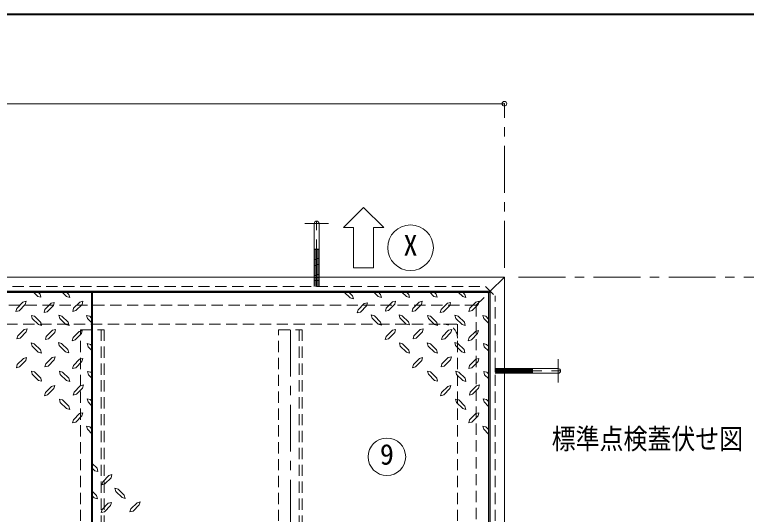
# Model space of a CAD drawing. Units: millimetres at full size, sheet at 1:10; details may follow other scales. Extents: x -2125 to 1925, y -1405 to 1405.
# Drawn here: x -205 to 575, y 872 to 1405 of the extents above; entities that cross this region are included whole.
import ezdxf
from ezdxf.enums import TextEntityAlignment as Align

# ---------------------------------------------------------------- set-up
doc = ezdxf.new("R2010")
doc.units = ezdxf.units.MM
doc.header["$LTSCALE"] = 10
doc.header["$PDMODE"] = 32
doc.header["$PDSIZE"] = 5
doc.linetypes.add('CHAIN1', pattern=[8, 5, -1, 1, -1])
doc.linetypes.add('DASHED1', pattern=[1.8, 1.2, -0.6])
doc.layers.add('0-A', color=4, linetype='Continuous', lineweight=9)
doc.styles.add('ＭＳ ゴシック', font='')
doc.styles.get('ＭＳ ゴシック').set_extended_font_data('MS Gothic')

msp = doc.modelspace()

# ---------------------------------------------------------------- linework, layer by layer
at = {"layer": '0-A', "color": 1, "lineweight": 40}
for p, q in [((1925.2, 1405.02), (-2124.8, 1405.02)), ((-121.8, 775.02), (-121.8, 1109.02))]:
    msp.add_line(p, q, dxfattribs=at)
at = {"layer": '0-A'}
for p, q in [((-982.8, 1310.02), (317.2, 1310.02)), ((167.2, 1199.3), (145.78, 1177.88)), ((167.2, 1199.3), (188.63, 1177.88)), ((145.78, 1177.88), (156.49, 1177.88)), ((156.49, 1135.02), (156.49, 1177.88)), ((177.92, 1177.88), (188.63, 1177.88)), ((177.92, 1135.02), (177.92, 1177.88)), ((119.7, 1154.92), (114.7, 1154.92)), ((114.7, 1154.05), (119.7, 1154.46)), ((114.7, 1153.04), (119.7, 1153.45)), ((114.7, 1152.04), (119.7, 1152.45)), ((114.7, 1151.04), (119.7, 1151.45)), ((114.7, 1150.03), (119.7, 1150.44)), ((114.7, 1149.03), (119.7, 1149.44)), ((114.7, 1148.03), (119.7, 1148.44)), ((114.7, 1147.02), (119.7, 1147.43)), ((114.7, 1146.02), (119.7, 1146.43)), ((114.7, 1145.02), (119.7, 1145.43)), ((114.7, 1144.01), (119.7, 1144.42)), ((114.7, 1143.01), (119.7, 1143.42)), ((114.7, 1142.01), (119.7, 1142.42)), ((114.7, 1141), (119.7, 1141.41)), ((114.7, 1140), (119.7, 1140.41)), ((114.7, 1139), (119.7, 1139.41)), ((114.7, 1137.99), (119.7, 1138.4)), ((114.7, 1136.99), (119.7, 1137.4)), ((114.7, 1135.99), (119.7, 1136.4)), ((114.7, 1134.98), (119.7, 1135.39)), ((114.7, 1133.98), (119.7, 1134.39)), ((114.7, 1132.98), (119.7, 1133.39)), ((114.7, 1131.97), (119.7, 1132.38)), ((114.7, 1130.97), (119.7, 1131.38)), ((114.7, 1129.97), (119.7, 1130.38)), ((156.49, 1135.02), (177.92, 1135.02)), ((114.7, 1128.96), (119.7, 1129.37)), ((114.7, 1127.96), (119.7, 1128.37)), ((114.7, 1126.96), (119.7, 1127.37)), ((114.7, 1125.95), (119.7, 1126.36)), ((115.54, 1125.02), (119.7, 1125.36)), ((-184.36, 1109.02), (-179.91, 1104.4)), ((-179.6, 1109.02), (-177.39, 1106.81)), ((-153.98, 1109.02), (-149.25, 1104.29)), ((-149.15, 1109.02), (-146.84, 1106.71)), ((146.6, 1109.02), (152.94, 1102.82)), ((151.58, 1109.02), (155.36, 1105.24)), ((178.14, 1109.02), (182.87, 1104.29)), ((208.07, 1109.02), (212.79, 1104.29)), ((213, 1109.02), (215.31, 1106.71)), ((237.64, 1109.02), (242.09, 1104.4)), ((242.4, 1109.02), (244.61, 1106.81)), ((268.02, 1109.02), (272.75, 1104.29)), ((272.85, 1109.02), (275.16, 1106.71)), ((302.2, 1110.02), (300.2, 1108.02)), ((-176.55, 1103.56), (-179.91, 1104.4)), ((-177.39, 1106.81), (-176.55, 1103.56)), ((-145.89, 1103.35), (-149.25, 1104.29)), ((-146.84, 1106.71), (-145.89, 1103.35)), ((-135.08, 1098.52), (-131.72, 1099.36)), ((-131.72, 1099.36), (-132.66, 1096)), ((216.15, 1103.35), (212.79, 1104.29)), ((215.31, 1106.71), (216.15, 1103.35)), ((245.45, 1103.56), (242.09, 1104.4)), ((244.61, 1106.81), (245.45, 1103.56)), ((276.11, 1103.35), (272.75, 1104.29)), ((275.16, 1106.71), (276.11, 1103.35)), ((286.92, 1098.52), (290.28, 1099.36)), ((290.28, 1099.36), (289.34, 1096)), ((-202.28, 1091.69), (-203.22, 1088.44)), ((-202.28, 1091.69), (-195.66, 1098.41)), ((-199.86, 1089.28), (-193.25, 1095.89)), ((-172.25, 1090.43), (-165.53, 1097.15)), ((-169.73, 1088.02), (-163.11, 1094.63)), ((-165.53, 1097.15), (-162.27, 1097.99)), ((-162.27, 1097.99), (-163.11, 1094.63)), ((-141.69, 1091.8), (-142.64, 1088.54)), ((-141.69, 1091.8), (-135.08, 1098.52)), ((-139.28, 1089.38), (-132.66, 1096)), ((161.24, 1090.22), (167.96, 1096.94)), ((163.76, 1087.81), (170.37, 1094.42)), ((167.96, 1096.94), (171.21, 1097.78)), ((171.21, 1097.78), (170.37, 1094.42)), ((191.27, 1092.01), (190.43, 1088.75)), ((193.79, 1089.59), (200.3, 1096.21)), ((219.72, 1091.69), (218.78, 1088.44)), ((219.72, 1091.69), (226.34, 1098.41)), ((222.14, 1089.28), (228.75, 1095.89)), ((249.75, 1090.43), (256.47, 1097.15)), ((252.27, 1088.02), (258.89, 1094.63)), ((256.47, 1097.15), (259.73, 1097.99)), ((259.73, 1097.99), (258.89, 1094.63)), ((280.31, 1091.8), (279.36, 1088.54)), ((280.31, 1091.8), (286.92, 1098.52)), ((282.72, 1089.38), (289.34, 1096)), ((-199.86, 1089.28), (-203.22, 1088.44)), ((-183.38, 1083.4), (-186.74, 1084.24)), ((-185.79, 1080.88), (-186.74, 1084.24)), ((-172.25, 1090.43), (-173.09, 1087.18)), ((-169.73, 1088.02), (-173.09, 1087.18)), ((-156.5, 1081.09), (-157.44, 1084.45)), ((-154.08, 1083.5), (-157.44, 1084.45)), ((-154.08, 1083.5), (-147.47, 1076.89)), ((-139.28, 1089.38), (-142.64, 1088.54)), ((-124.47, 1083.4), (-127.83, 1084.24)), ((-126.89, 1080.88), (-127.83, 1084.24)), ((161.24, 1090.22), (160.4, 1086.97)), ((163.76, 1087.81), (160.4, 1086.97)), ((178.67, 1083.92), (175.41, 1084.76)), ((176.25, 1081.4), (175.41, 1084.76)), ((178.67, 1083.92), (185.28, 1077.2)), ((193.79, 1089.59), (190.43, 1088.75)), ((205.97, 1081.51), (205.13, 1084.87)), ((208.38, 1083.92), (205.13, 1084.87)), ((208.38, 1083.92), (215.1, 1077.31)), ((222.14, 1089.28), (218.78, 1088.44)), ((238.62, 1083.4), (235.26, 1084.24)), ((236.21, 1080.88), (235.26, 1084.24)), ((249.75, 1090.43), (248.91, 1087.18)), ((252.27, 1088.02), (248.91, 1087.18)), ((265.5, 1081.09), (264.56, 1084.45)), ((267.92, 1083.5), (264.56, 1084.45)), ((267.92, 1083.5), (274.53, 1076.89)), ((282.72, 1089.38), (279.36, 1088.54)), ((297.53, 1083.4), (294.17, 1084.24)), ((295.11, 1080.88), (294.17, 1084.24)), ((-185.79, 1080.88), (-179.28, 1074.37)), ((-183.38, 1083.4), (-176.76, 1076.78)), ((-176.76, 1076.78), (-175.92, 1073.42)), ((-156.5, 1081.09), (-149.88, 1074.47)), ((-147.47, 1076.89), (-146.52, 1073.63)), ((-126.89, 1080.88), (-121.8, 1075.79)), ((-124.47, 1083.4), (-121.8, 1080.34)), ((176.25, 1081.4), (182.87, 1074.79)), ((205.97, 1081.51), (212.58, 1074.89)), ((215.1, 1077.31), (215.94, 1074.05)), ((236.21, 1080.88), (242.72, 1074.37)), ((238.62, 1083.4), (245.24, 1076.78)), ((245.24, 1076.78), (246.08, 1073.42)), ((265.5, 1081.09), (272.12, 1074.47)), ((274.53, 1076.89), (275.48, 1073.63)), ((295.11, 1080.88), (300.2, 1075.79)), ((297.53, 1083.4), (300.2, 1080.34)), ((-201.12, 1062.5), (-194.51, 1069.12)), ((-194.51, 1069.12), (-191.25, 1070.06)), ((-191.25, 1070.06), (-192.09, 1066.7)), ((-175.92, 1073.42), (-179.28, 1074.37)), ((-170.88, 1061.77), (-164.27, 1068.49)), ((-164.27, 1068.49), (-160.91, 1069.33)), ((-160.91, 1069.33), (-161.85, 1065.97)), ((-146.52, 1073.63), (-149.88, 1074.47)), ((-135.71, 1067.23), (-132.45, 1068.17)), ((-132.45, 1068.17), (-133.29, 1064.81)), ((191.27, 1061.77), (197.88, 1068.49)), ((197.88, 1068.49), (201.14, 1069.33)), ((201.14, 1069.33), (200.3, 1065.97)), ((215.94, 1074.05), (212.58, 1074.89)), ((220.88, 1062.5), (227.49, 1069.12)), ((227.49, 1069.12), (230.75, 1070.06)), ((230.75, 1070.06), (229.91, 1066.7)), ((246.08, 1073.42), (242.72, 1074.37)), ((251.12, 1061.77), (257.73, 1068.49)), ((257.73, 1068.49), (261.09, 1069.33)), ((261.09, 1069.33), (260.15, 1065.97)), ((275.48, 1073.63), (272.12, 1074.47)), ((286.29, 1067.23), (289.55, 1068.17)), ((289.55, 1068.17), (288.71, 1064.81)), ((-201.12, 1062.5), (-202.07, 1059.14)), ((-198.71, 1060.09), (-192.09, 1066.7)), ((-170.88, 1061.77), (-171.72, 1058.51)), ((-168.36, 1059.35), (-161.85, 1065.97)), ((-142.32, 1060.61), (-143.27, 1057.25)), ((-142.32, 1060.61), (-135.71, 1067.23)), ((-139.91, 1058.2), (-133.29, 1064.81)), ((191.27, 1061.77), (190.32, 1058.51)), ((193.68, 1059.35), (200.3, 1065.97)), ((220.88, 1062.5), (219.93, 1059.14)), ((223.29, 1060.09), (229.91, 1066.7)), ((251.12, 1061.77), (250.28, 1058.51)), ((253.64, 1059.35), (260.15, 1065.97)), ((279.68, 1060.61), (278.73, 1057.25)), ((279.68, 1060.61), (286.29, 1067.23)), ((282.09, 1058.2), (288.71, 1064.81)), ((-198.71, 1060.09), (-202.07, 1059.14)), ((-183.59, 1054), (-186.95, 1054.94)), ((-186, 1051.58), (-186.95, 1054.94)), ((-183.59, 1054), (-176.97, 1047.38)), ((-168.36, 1059.35), (-171.72, 1058.51)), ((-154.5, 1054.42), (-157.76, 1055.36)), ((-156.92, 1052), (-157.76, 1055.36)), ((-154.5, 1054.42), (-147.78, 1047.8)), ((-139.91, 1058.2), (-143.27, 1057.25)), ((-123.84, 1053.37), (-127.2, 1054.21)), ((-126.26, 1050.85), (-127.2, 1054.21)), ((-123.84, 1053.37), (-121.8, 1051.32)), ((193.68, 1059.35), (190.32, 1058.51)), ((208.59, 1053.89), (205.34, 1054.84)), ((206.18, 1051.48), (205.34, 1054.84)), ((208.59, 1053.89), (215.31, 1047.28)), ((223.29, 1060.09), (219.93, 1059.14)), ((238.41, 1054), (235.05, 1054.94)), ((236, 1051.58), (235.05, 1054.94)), ((238.41, 1054), (245.03, 1047.38)), ((253.64, 1059.35), (250.28, 1058.51)), ((267.5, 1054.42), (264.24, 1055.36)), ((265.08, 1052), (264.24, 1055.36)), ((267.5, 1054.42), (274.22, 1047.8)), ((282.09, 1058.2), (278.73, 1057.25)), ((298.16, 1053.37), (294.8, 1054.21)), ((295.74, 1050.85), (294.8, 1054.21)), ((298.16, 1053.37), (300.2, 1051.32)), ((-186, 1051.58), (-179.39, 1044.97)), ((-176.03, 1044.02), (-179.39, 1044.97)), ((-176.97, 1047.38), (-176.03, 1044.02)), ((-156.92, 1052), (-150.3, 1045.39)), ((-146.94, 1044.44), (-150.3, 1045.39)), ((-147.78, 1047.8), (-146.94, 1044.44)), ((-126.26, 1050.85), (-121.8, 1046.39)), ((206.18, 1051.48), (212.79, 1044.86)), ((216.15, 1044.02), (212.79, 1044.86)), ((215.31, 1047.28), (216.15, 1044.02)), ((236, 1051.58), (242.61, 1044.97)), ((245.97, 1044.02), (242.61, 1044.97)), ((245.03, 1047.38), (245.97, 1044.02)), ((265.08, 1052), (271.7, 1045.39)), ((275.06, 1044.44), (271.7, 1045.39)), ((274.22, 1047.8), (275.06, 1044.44)), ((295.74, 1050.85), (300.2, 1046.39)), ((-171.3, 1032.68), (-164.69, 1039.3)), ((-168.89, 1030.27), (-162.27, 1036.88)), ((-141.9, 1030.79), (-135.29, 1037.51)), ((-135.29, 1037.51), (-131.93, 1038.35)), ((-131.93, 1038.35), (-132.87, 1034.99)), ((250.7, 1032.68), (257.31, 1039.3)), ((253.11, 1030.27), (259.73, 1036.88)), ((280.1, 1030.79), (286.71, 1037.51)), ((286.71, 1037.51), (290.07, 1038.35)), ((290.07, 1038.35), (289.13, 1034.99)), ((-201.75, 1031.84), (-202.7, 1028.48)), ((-199.34, 1029.43), (-202.7, 1028.48)), ((-199.34, 1029.43), (-192.72, 1036.04)), ((-171.3, 1032.68), (-172.25, 1029.32)), ((-168.89, 1030.27), (-172.25, 1029.32)), ((-141.9, 1030.79), (-142.74, 1027.54)), ((-139.38, 1028.38), (-132.87, 1034.99)), ((220.25, 1031.84), (219.3, 1028.48)), ((222.66, 1029.43), (219.3, 1028.48)), ((222.66, 1029.43), (229.28, 1036.04)), ((250.7, 1032.68), (249.75, 1029.32)), ((253.11, 1030.27), (249.75, 1029.32)), ((280.1, 1030.79), (279.26, 1027.54)), ((282.62, 1028.38), (289.13, 1034.99)), ((-185.79, 1021.55), (-186.74, 1024.91)), ((-183.38, 1023.97), (-186.74, 1024.91)), ((-185.79, 1021.55), (-179.28, 1014.94)), ((-183.38, 1023.97), (-176.76, 1017.35)), ((-153.45, 1023.86), (-156.71, 1024.7)), ((-155.87, 1021.34), (-156.71, 1024.7)), ((-155.87, 1021.34), (-149.25, 1014.73)), ((-153.45, 1023.86), (-146.73, 1017.14)), ((-139.38, 1028.38), (-142.74, 1027.54)), ((-125.94, 1021.03), (-126.78, 1024.39)), ((-123.42, 1023.55), (-126.78, 1024.39)), ((-123.42, 1023.55), (-121.8, 1021.92)), ((236.21, 1021.55), (235.26, 1024.91)), ((238.62, 1023.97), (235.26, 1024.91)), ((236.21, 1021.55), (242.72, 1014.94)), ((238.62, 1023.97), (245.24, 1017.35)), ((268.55, 1023.86), (265.29, 1024.7)), ((266.13, 1021.34), (265.29, 1024.7)), ((266.13, 1021.34), (272.75, 1014.73)), ((268.55, 1023.86), (275.27, 1017.14)), ((282.62, 1028.38), (279.26, 1027.54)), ((296.06, 1021.03), (295.22, 1024.39)), ((298.58, 1023.55), (295.22, 1024.39)), ((298.58, 1023.55), (300.2, 1021.92)), ((317.2, 1023.35), (317.54, 1027.52)), ((318.14, 1022.52), (318.55, 1027.52)), ((319.14, 1022.52), (319.55, 1027.52)), ((320.15, 1022.52), (320.55, 1027.52)), ((321.15, 1022.52), (321.56, 1027.52)), ((322.15, 1022.52), (322.56, 1027.52)), ((323.16, 1022.52), (323.56, 1027.52)), ((324.16, 1022.52), (324.57, 1027.52)), ((325.16, 1022.52), (325.57, 1027.52)), ((326.17, 1022.52), (326.57, 1027.52)), ((327.17, 1022.52), (327.58, 1027.52)), ((328.17, 1022.52), (328.58, 1027.52)), ((329.18, 1022.52), (329.58, 1027.52)), ((330.18, 1022.52), (330.59, 1027.52)), ((331.18, 1022.52), (331.59, 1027.52)), ((332.19, 1022.52), (332.59, 1027.52)), ((333.19, 1022.52), (333.6, 1027.52)), ((334.19, 1022.52), (334.6, 1027.52)), ((335.2, 1022.52), (335.6, 1027.52)), ((336.2, 1022.52), (336.61, 1027.52)), ((337.2, 1022.52), (337.61, 1027.52)), ((338.21, 1022.52), (338.61, 1027.52)), ((339.21, 1022.52), (339.62, 1027.52)), ((340.21, 1022.52), (340.62, 1027.52)), ((341.22, 1022.52), (341.62, 1027.52)), ((342.22, 1022.52), (342.63, 1027.52)), ((343.22, 1022.52), (343.63, 1027.52)), ((344.23, 1022.52), (344.63, 1027.52)), ((345.23, 1022.52), (345.64, 1027.52)), ((346.23, 1022.52), (346.64, 1027.52)), ((347.1, 1027.52), (347.1, 1022.52)), ((-175.92, 1013.99), (-179.28, 1014.94)), ((-176.76, 1017.35), (-175.92, 1013.99)), ((-145.89, 1013.89), (-149.25, 1014.73)), ((-146.73, 1017.14), (-145.89, 1013.89)), ((-125.94, 1021.03), (-121.8, 1016.88)), ((246.08, 1013.99), (242.72, 1014.94)), ((245.24, 1017.35), (246.08, 1013.99)), ((276.11, 1013.89), (272.75, 1014.73)), ((275.27, 1017.14), (276.11, 1013.89)), ((296.06, 1021.03), (300.2, 1016.88)), ((-171.83, 1001.92), (-165.21, 1008.53)), ((-169.41, 999.5), (-162.8, 1006.12)), ((-141.27, 1002.55), (-134.66, 1009.27)), ((-138.75, 1000.13), (-132.24, 1006.75)), ((-134.66, 1009.27), (-131.3, 1010.11)), ((-131.3, 1010.11), (-132.24, 1006.75)), ((250.17, 1001.92), (256.79, 1008.53)), ((252.59, 999.5), (259.2, 1006.12)), ((280.73, 1002.55), (287.34, 1009.27)), ((283.25, 1000.13), (289.76, 1006.75)), ((287.34, 1009.27), (290.7, 1010.11)), ((290.7, 1010.11), (289.76, 1006.75)), ((-171.83, 1001.92), (-172.77, 998.56)), ((-169.41, 999.5), (-172.77, 998.56)), ((-141.27, 1002.55), (-142.11, 999.29)), ((-138.75, 1000.13), (-142.11, 999.29)), ((250.17, 1001.92), (249.23, 998.56)), ((252.59, 999.5), (249.23, 998.56)), ((280.73, 1002.55), (279.89, 999.29)), ((283.25, 1000.13), (279.89, 999.29)), ((-153.45, 994.04), (-156.81, 994.88)), ((-155.87, 991.52), (-156.81, 994.88)), ((-155.87, 991.52), (-149.25, 985.01)), ((-153.45, 994.04), (-146.84, 987.43)), ((-126.36, 991.94), (-127.31, 995.3)), ((-123.95, 994.46), (-127.31, 995.3)), ((-126.36, 991.94), (-121.8, 987.19)), ((-123.95, 994.46), (-121.8, 992.31)), ((268.55, 994.04), (265.19, 994.88)), ((266.13, 991.52), (265.19, 994.88)), ((266.13, 991.52), (272.75, 985.01)), ((268.55, 994.04), (275.16, 987.43)), ((295.64, 991.94), (294.69, 995.3)), ((298.05, 994.46), (294.69, 995.3)), ((295.64, 991.94), (300.2, 987.19)), ((298.05, 994.46), (300.2, 992.31)), ((-145.89, 984.07), (-149.25, 985.01)), ((-146.84, 987.43), (-145.89, 984.07)), ((276.11, 984.07), (272.75, 985.01)), ((275.16, 987.43), (276.11, 984.07)), ((-141.9, 972.94), (-135.29, 979.55)), ((-139.38, 970.52), (-132.87, 977.14)), ((-135.29, 979.55), (-131.93, 980.5)), ((-131.93, 980.5), (-132.87, 977.14)), ((280.1, 972.94), (286.71, 979.55)), ((282.62, 970.52), (289.13, 977.14)), ((286.71, 979.55), (290.07, 980.5)), ((290.07, 980.5), (289.13, 977.14)), ((-141.9, 972.94), (-142.74, 969.58)), ((-139.38, 970.52), (-142.74, 969.58)), ((280.1, 972.94), (279.26, 969.58)), ((282.62, 970.52), (279.26, 969.58)), ((-126.89, 962.86), (-127.83, 966.22)), ((-124.47, 965.38), (-127.83, 966.22)), ((-126.89, 962.86), (-121.8, 957.56)), ((-124.47, 965.38), (-121.8, 962.7)), ((295.11, 962.86), (294.17, 966.22)), ((297.53, 965.38), (294.17, 966.22)), ((295.11, 962.86), (300.2, 957.56)), ((297.53, 965.38), (300.2, 962.7)), ((-116.7, 921.18), (-121.8, 926.47)), ((-119.12, 918.66), (-121.8, 921.34)), ((-116.7, 921.18), (-115.76, 917.82)), ((-119.12, 918.66), (-115.76, 917.82)), ((-104.21, 913.51), (-110.72, 906.9)), ((-104.21, 913.51), (-100.85, 914.46)), ((-101.69, 911.1), (-100.85, 914.46)), ((-111.66, 903.54), (-110.72, 906.9)), ((-108.3, 904.48), (-111.66, 903.54)), ((-101.69, 911.1), (-108.3, 904.48)), ((-117.23, 892.09), (-121.8, 896.84)), ((-97.7, 899.97), (-94.34, 899.02)), ((-96.75, 896.61), (-97.7, 899.97)), ((-90.14, 889.99), (-96.75, 896.61)), ((-87.72, 892.51), (-94.34, 899.02)), ((-119.64, 889.57), (-121.8, 891.73)), ((-119.64, 889.57), (-116.28, 888.73)), ((-117.23, 892.09), (-116.28, 888.73)), ((-90.14, 889.99), (-86.78, 889.15)), ((-87.72, 892.51), (-86.78, 889.15)), ((-104.84, 883.9), (-111.35, 877.29)), ((-102.32, 881.49), (-108.93, 874.77)), ((-104.84, 883.9), (-101.48, 884.74)), ((-102.32, 881.49), (-101.48, 884.74)), ((-74.18, 884.53), (-80.79, 877.92)), ((-71.76, 882.12), (-78.38, 875.5)), ((-74.18, 884.53), (-70.82, 885.48)), ((-71.76, 882.12), (-70.82, 885.48)), ((-112.29, 873.93), (-111.35, 877.29)), ((-108.93, 874.77), (-112.29, 873.93))]:
    msp.add_line(p, q, dxfattribs=at)
at = {"layer": '0-A', "linetype": 'CHAIN1'}
for p, q in [((317.2, 1135.02), (317.2, 1310.02)), ((117.2, 1115.02), (117.2, 1194.92)), ((129.7, 1182.42), (104.7, 1182.42)), ((332.2, 1125.02), (707.2, 1125.02)), ((89.2, 1069.02), (89.2, 775.02)), ((374.6, 1037.52), (374.6, 1012.52)), ((307.2, 1025.02), (387.1, 1025.02))]:
    msp.add_line(p, q, dxfattribs=at)
at = {"layer": '0-A', "color": 7, "lineweight": 18}
for p, q in [((114.7, 1182.42), (114.7, 1125.02)), ((119.7, 1182.42), (119.7, 1125.02)), ((317.2, 1125.02), (-982.8, 1125.02)), ((302.2, 1110.02), (317.2, 1125.02)), ((317.2, 1125.02), (317.2, 775.02)), ((302.2, 1110.02), (-967.8, 1110.02)), ((302.2, 1110.02), (302.2, 775.02)), ((374.6, 1027.52), (317.2, 1027.52)), ((374.6, 1022.52), (317.2, 1022.52))]:
    msp.add_line(p, q, dxfattribs=at)
at = {"layer": '0-A', "linetype": 'DASHED1'}
for p, q in [((114.7, 1124.95), (115.54, 1125.02)), ((114.7, 1125.02), (114.7, 1115.02)), ((114.7, 1123.95), (119.7, 1124.36)), ((114.7, 1122.94), (119.7, 1123.35)), ((119.7, 1125.02), (119.7, 1115.02)), ((-962.8, 1115.02), (297.2, 1115.02)), ((114.7, 1121.94), (119.7, 1122.35)), ((114.7, 1120.94), (119.7, 1121.35)), ((114.7, 1119.93), (119.7, 1120.34)), ((114.7, 1118.93), (119.7, 1119.34)), ((114.7, 1117.93), (119.7, 1118.34)), ((114.7, 1116.92), (119.7, 1117.33)), ((114.7, 1115.92), (119.7, 1116.33)), ((115.94, 1115.02), (119.7, 1115.33)), ((297.2, 1115.02), (307.2, 1105.02)), ((287.2, 1095.02), (300.2, 1108.02)), ((307.2, 775.02), (307.2, 1105.02)), ((287.2, 1095.02), (-796.8, 1095.02)), ((287.2, 1095.02), (287.2, 775.02)), ((-789.33, 1075.02), (267.2, 1075.02)), ((-112.3, 1069.02), (-112.3, 775.02)), ((98.7, 1069.02), (98.7, 775.02)), ((267.2, 775.02), (267.2, 1075.02)), ((317.2, 1027.52), (307.2, 1027.52)), ((307.2, 1023.76), (307.51, 1027.52)), ((317.2, 1022.52), (307.2, 1022.52)), ((308.11, 1022.52), (308.51, 1027.52)), ((309.11, 1022.52), (309.52, 1027.52)), ((310.11, 1022.52), (310.52, 1027.52)), ((311.12, 1022.52), (311.52, 1027.52)), ((312.12, 1022.52), (312.53, 1027.52)), ((313.12, 1022.52), (313.53, 1027.52)), ((314.13, 1022.52), (314.53, 1027.52)), ((315.13, 1022.52), (315.54, 1027.52)), ((316.13, 1022.52), (316.54, 1027.52)), ((317.14, 1022.52), (317.2, 1023.35))]:
    msp.add_line(p, q, dxfattribs=at)
at = {"layer": '0-A', "color": 5, "lineweight": 25}
for p, q in [((-802.7, 1109.02), (300.2, 1109.02)), ((300.2, 1109.02), (300.2, 775.02))]:
    msp.add_line(p, q, dxfattribs=at)
at = {"layer": '0-A', "color": 7, "linetype": 'DASHED1', "lineweight": 18}
for p, q in [((-134.3, 1069.02), (-109.3, 1069.02)), ((-134.3, 775.02), (-134.3, 1069.02)), ((-109.3, 1069.02), (-109.3, 775.02)), ((76.7, 1069.02), (101.7, 1069.02)), ((76.7, 775.02), (76.7, 1069.02)), ((101.7, 1069.02), (101.7, 775.02))]:
    msp.add_line(p, q, dxfattribs=at)
at = {"layer": '0-A'}
for points in [[(182.97, 1109.02), (185.28, 1106.71), (186.23, 1103.45), (182.87, 1104.29)], [(-195.66, 1098.41), (-192.41, 1099.25), (-193.25, 1095.89)], [(155.36, 1105.24), (156.3, 1101.88), (152.94, 1102.82)], [(191.27, 1092.01), (197.88, 1098.73), (201.24, 1099.57), (200.3, 1096.21)], [(226.34, 1098.41), (229.59, 1099.25), (228.75, 1095.89)], [(185.28, 1077.2), (186.23, 1073.95), (182.87, 1074.79)], [(-201.75, 1031.84), (-195.14, 1038.46), (-191.88, 1039.4), (-192.72, 1036.04)], [(-164.69, 1039.3), (-161.33, 1040.14), (-162.27, 1036.88)], [(220.25, 1031.84), (226.86, 1038.46), (230.12, 1039.4), (229.28, 1036.04)], [(257.31, 1039.3), (260.67, 1040.14), (259.73, 1036.88)], [(-165.21, 1008.53), (-161.85, 1009.37), (-162.8, 1006.12)], [(256.79, 1008.53), (260.15, 1009.37), (259.2, 1006.12)], [(-78.38, 875.5), (-81.74, 874.66), (-80.79, 877.92)]]:
    msp.add_lwpolyline(points, dxfattribs=at)
at = {"layer": '0-A', "color": 7, "lineweight": 18}
for centre, radius in [((217.2, 1156.45), 24.29), ((192.03, 933.47), 20)]:
    msp.add_circle(centre, radius, dxfattribs=at)
for centre, start, end in [((117.2, 1182.42), 0, 180), ((374.6, 1025.02), 270, 90)]:
    msp.add_arc(centre, 2.5, start, end, dxfattribs=at)
at = {"layer": '0-A', "linetype": 'DASHED1'}
msp.add_arc((252.2, 1060.02), 15, 0, 90, dxfattribs=at)
at = {"layer": '0-A'}
msp.add_point((317.2, 1310.02), dxfattribs=at)

# ---------------------------------------------------------------- texts
at = {"layer": '0-A', "color": 7, "style": 'ＭＳ ゴシック'}
for s, p in [('X', (209.7, 1141.45)), ('9', (184.53, 918.47))]:
    msp.add_text(s, height=21.99, dxfattribs=at).set_placement(p, align=Align.BOTTOM_LEFT)
at = {"layer": '0-A', "color": 7, "style": 'ＭＳ ゴシック', "width": 0.85}
msp.add_text('標準点検蓋伏せ図', height=21.99, dxfattribs=at).set_placement((367.6, 935.02), align=Align.BOTTOM_LEFT)

doc.saveas('drawing.dxf')
